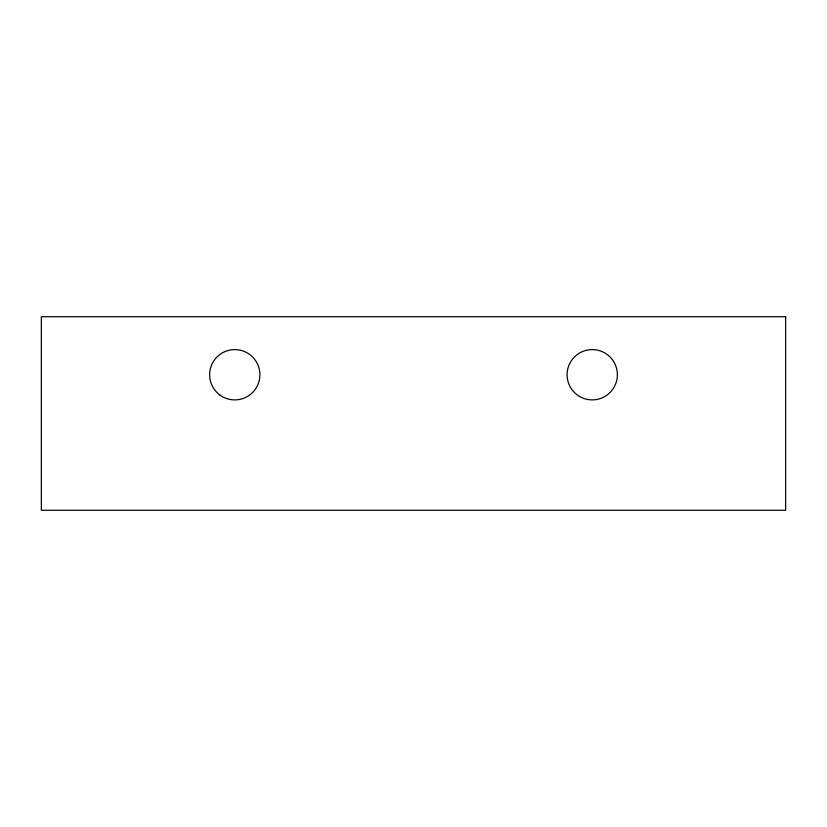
<?xml version="1.0" encoding="UTF-8"?>
<svg xmlns="http://www.w3.org/2000/svg" width="827" height="827" viewBox="0 0 827 827"><rect width="100%" height="100%" fill="white"/><g stroke="black" fill="none" stroke-linecap="round" stroke-linejoin="round"><path stroke-width="1.24" d="M785.65 316.72L41.35 316.72L41.35 510.28L785.65 510.28L785.65 316.72M579.572 396.474A25.141 25.141 0 0 0 617.376 374.848A25.141 25.141 0 0 0 579.737 352.922A25.141 25.141 0 0 0 579.572 396.474M219.868 394.996A25.141 25.141 0 0 0 259.761 377.536A25.141 25.141 0 0 0 224.696 351.713A25.141 25.141 0 0 0 219.868 394.996"/></g></svg>
